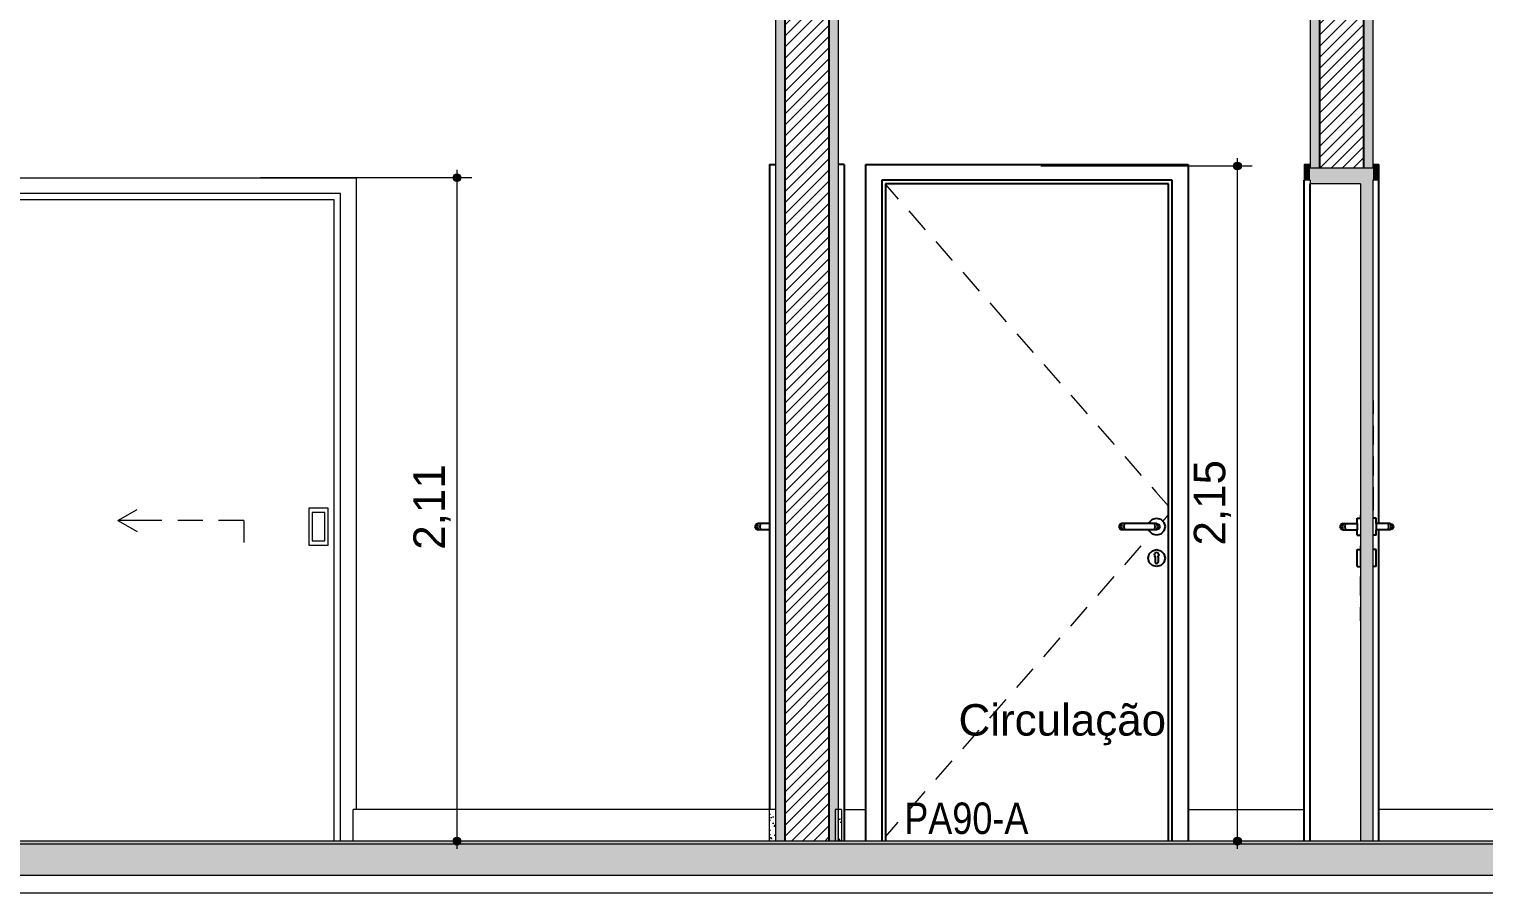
# Model space of a CAD drawing. Header units: metres. Extents: x -77 to 97, y 0 to 6.
# Drawn here: x 20.92 to 25.545, y -0.373 to 2.375 of the extents above; entities that cross this region are included whole.
import ezdxf

# ---------------------------------------------------------------- set-up
doc = ezdxf.new("R2010")
doc.units = ezdxf.units.M
doc.header["$MEASUREMENT"] = 0
for name, color, linetype, lineweight in [('0_Caneta_No__1', 7, 'Continuous', 35), ('COBERTURA-LINHAS.EXEC_Caneta_No__241', 7, 'Continuous', 13), ('LAJES.EST_Caneta_No__4', 7, 'Continuous', 20), ('LAJES.EST_Caneta_No__7', 7, 'Continuous', 13), ('PAREDE CONSTRUIR_Caneta_No__241', 7, 'Continuous', 13), ('PAREDE CONSTRUIR_Caneta_No__3', 7, 'Continuous', 25), ('PISO - Rodapé_Caneta_No__11', 7, 'Continuous', 5), ('Portas Archicad_Caneta_No__241', 7, 'Continuous', 13), ('Portas Archicad_Caneta_No__3', 7, 'Continuous', 25)]:
    doc.layers.add(name, color=color, linetype=linetype, lineweight=lineweight)
for name, color, linetype in [('COBERTURA-LINHAS.EXEC', 7, 'Continuous'), ('COTAS CORTE', 7, 'Continuous'), ('PAREDE CONSTRUIR', 7, 'Continuous'), ('Portas Archicad', 7, 'Continuous')]:
    doc.layers.add(name, color=color, linetype=linetype)
for name, color, linetype, lineweight, true_color in [('COTAS CORTE_Caneta_No__25', 7, 'Continuous', 13, 0x982312), ('LAJES.EST_Caneta_No__16', 7, 'Continuous', 0, 0xc9c9c9), ('LAJES.EST_Caneta_No__254', 7, 'Continuous', 0, 0xd1c9ad), ('LAJES.EST_Caneta_No__97', 7, 'Continuous', 5, 0x6b6b6b), ('PISO - Rodapé_Caneta_No__97', 7, 'Continuous', 5, 0x6b6b6b), ('Portas Archicad_Caneta_No__9', 7, 'Continuous', 5, 0x020202)]:
    doc.layers.add(name, color=color, linetype=linetype, lineweight=lineweight, true_color=true_color)
doc.styles.add('ESTILO_GERADO_1', font='arial.ttf')
doc.styles.add('ESTILO_GERADO_2', font='ARIALN.TTF')
doc.dimstyles.new('ESTILO_GERADO__10', dxfattribs={"dimtxt": 0.1, "dimasz": 0.0475, "dimexe": 0.18, "dimexo": 0.624631, "dimgap": 0, "dimtad": 1, "dimzin": 0, "dimdsep": 46, "dimtxsty": 'ESTILO_GERADO_1', "dimblk": 'ARROWHEAD_11', "dimblk1": 'ARROWHEAD_11', "dimblk2": 'ARROWHEAD_11', "dimcen": 0.09, "dimclrd": 256, "dimclre": 256, "dimclrt": 256, "dimadec": 0, "dimazin": 0, "dimtfac": 1, "dimtdec": 4, "dimtmove": 0, "dimatfit": 3, "dimfxl": 0, "dimtolj": 1, "dimtzin": 0, "dimarcsym": 0})
pattern_1 = [(45, (77.543113, -0.207991), (-0.01767767, 0.01767767), [])]
pattern_2 = [(45, (77.543113, -0.157991), (-0.015909903, 0.015909903), [0, -0.015, 0, -0.0225]), (110, (77.593113, -0.157991), (0.021143084, 0.007695453), [0, -0.011, 0, -0.019])]

# ---------------------------------------------------------------- blocks, each defined once
blk = doc.blocks.new('*D98', base_point=(77.5431, -0.208))
at = {"layer": 'COTAS CORTE_Caneta_No__25', "linetype": 'Continuous', "lineweight": 13, "true_color": 0x982312}
blk.add_hatch(color=24, dxfattribs=at).paths.add_polyline_path([(28.7207, -0.208), (28.7217, -0.2128), (28.7244, -0.2168), (28.7284, -0.2195), (28.7332, -0.2205), (28.738, -0.2195), (28.742, -0.2168), (28.7448, -0.2128), (28.7457, -0.208), (28.7448, -0.2032), (28.742, -0.1992), (28.738, -0.1964), (28.7332, -0.1955), (28.7284, -0.1964), (28.7244, -0.1992), (28.7217, -0.2032)])
at = {"layer": 'COTAS CORTE_Caneta_No__25', "color": 24, "linetype": 'Continuous', "lineweight": 13, "true_color": 0x982312}
for p, q in [((28.7207, -0.208), (28.1086, -0.208)), ((28.7332, -0.233), (28.7332, -0.2205)), ((28.7801, -0.208), (28.7457, -0.208))]:
    blk.add_line(p, q, dxfattribs=at)
blk.add_circle((28.7332, -0.208), 0.0125, dxfattribs=at)
blk = doc.blocks.new('ARROWHEAD_11')
at = {"color": 0, "linetype": 'Continuous', "lineweight": 0}
blk.add_line((0, 0), (-1, 0), dxfattribs=at)
at = {"color": 0, "linetype": 'Continuous', "lineweight": 0, "const_width": 0.25, "flags": 128}
blk.add_lwpolyline([(-0.125, 0, 1), (0.125, 0, 1)], format="xyb", close=True, dxfattribs=at)
blk = doc.blocks.new('*D110', base_point=(77.5431, -0.208))
at = {"layer": 'COTAS CORTE_Caneta_No__25', "linetype": 'Continuous', "lineweight": 13, "true_color": 0x982312}
for points in [[(22.2678, 1.902), (22.2687, 1.8972), (22.2714, 1.8932), (22.2755, 1.8905), (22.2803, 1.8895), (22.2851, 1.8905), (22.2891, 1.8932), (22.2918, 1.8972), (22.2928, 1.902), (22.2918, 1.9068), (22.2891, 1.9108), (22.2851, 1.9136), (22.2803, 1.9145), (22.2755, 1.9136), (22.2714, 1.9108), (22.2687, 1.9068)], [(22.2678, -0.208), (22.2687, -0.2128), (22.2714, -0.2168), (22.2755, -0.2195), (22.2803, -0.2205), (22.2851, -0.2195), (22.2891, -0.2168), (22.2918, -0.2128), (22.2928, -0.208), (22.2918, -0.2032), (22.2891, -0.1992), (22.2851, -0.1964), (22.2803, -0.1955), (22.2755, -0.1964), (22.2714, -0.1992), (22.2687, -0.2032)]]:
    blk.add_hatch(color=24, dxfattribs=at).paths.add_polyline_path(points)
at = {"layer": 'COTAS CORTE_Caneta_No__25', "color": 24, "linetype": 'Continuous', "lineweight": 13, "true_color": 0x982312}
for p, q in [((22.2678, 1.902), (21.6557, 1.902)), ((22.2803, 1.9145), (22.2803, 1.927)), ((22.3272, 1.902), (22.2928, 1.902)), ((22.2803, -0.1955), (22.2803, 1.8895)), ((22.2678, -0.208), (21.6557, -0.208)), ((22.2803, -0.233), (22.2803, -0.2205)), ((22.3272, -0.208), (22.2928, -0.208))]:
    blk.add_line(p, q, dxfattribs=at)
for centre in [(22.2803, 1.902), (22.2803, -0.208)]:
    blk.add_circle(centre, 0.0125, dxfattribs=at)
at = {"layer": 'COTAS CORTE_Caneta_No__25', "color": 24, "lineweight": 13, "true_color": 0x982312, "insert": (22.2603, 0.7186), "char_height": 0.1, "attachment_point": 7, "rotation": 90, "style": 'ESTILO_GERADO_1'}
blk.add_mtext('\\A1;{\\pql;\\fArial|b0|i0|c0|p0;\\W1.000000;2,11}', dxfattribs=at)
blk = doc.blocks.new('*D112', base_point=(77.5431, -0.208))
at = {"layer": 'COTAS CORTE_Caneta_No__25', "linetype": 'Continuous', "lineweight": 13, "true_color": 0x982312}
for points in [[(24.7489, 1.9391), (24.7499, 1.9344), (24.7526, 1.9303), (24.7566, 1.9276), (24.7614, 1.9266), (24.7662, 1.9276), (24.7703, 1.9303), (24.773, 1.9344), (24.7739, 1.9391), (24.773, 1.9439), (24.7703, 1.948), (24.7662, 1.9507), (24.7614, 1.9516), (24.7566, 1.9507), (24.7526, 1.948), (24.7499, 1.9439)], [(24.7489, -0.208), (24.7499, -0.2128), (24.7526, -0.2168), (24.7566, -0.2195), (24.7614, -0.2205), (24.7662, -0.2195), (24.7703, -0.2168), (24.773, -0.2128), (24.7739, -0.208), (24.773, -0.2032), (24.7703, -0.1992), (24.7662, -0.1964), (24.7614, -0.1955), (24.7566, -0.1964), (24.7526, -0.1992), (24.7499, -0.2032)]]:
    blk.add_hatch(color=24, dxfattribs=at).paths.add_polyline_path(points)
at = {"layer": 'COTAS CORTE_Caneta_No__25', "color": 24, "linetype": 'Continuous', "lineweight": 13, "true_color": 0x982312}
for p, q in [((24.7614, 1.9516), (24.7614, 1.9641)), ((24.7489, 1.9391), (24.1368, 1.9391)), ((24.7614, -0.1955), (24.7614, 1.9266)), ((24.8083, 1.9391), (24.7739, 1.9391)), ((24.7489, -0.208), (24.1368, -0.208)), ((24.7614, -0.233), (24.7614, -0.2205)), ((24.8083, -0.208), (24.7739, -0.208))]:
    blk.add_line(p, q, dxfattribs=at)
for centre in [(24.7614, 1.9391), (24.7614, -0.208)]:
    blk.add_circle(centre, 0.0125, dxfattribs=at)
at = {"layer": 'COTAS CORTE_Caneta_No__25', "color": 24, "lineweight": 13, "true_color": 0x982312, "insert": (24.7414, 0.7321), "char_height": 0.1, "attachment_point": 7, "rotation": 90, "style": 'ESTILO_GERADO_1'}
blk.add_mtext('\\A1;{\\pql;\\fArial|b0|i0|c0|p0;\\W1.000000;2,15}', dxfattribs=at)
blk = doc.blocks.new('Rótulo_18_3', base_point=(23.6973, -0.0658))
at = {"layer": 'COBERTURA-LINHAS.EXEC_Caneta_No__241', "color": 7, "lineweight": 13, "insert": (23.7023, -0.0855), "char_height": 0.1, "attachment_point": 1, "style": 'ESTILO_GERADO_2'}
blk.add_mtext('\\A1;{\\pql;\\pt0,241;\\fArial Narrow|b0|i0|c0|p0;\\W1.000000;PA90-A\\fArial Narrow|b0|i0|c0|p0;\\W1.000000;\\A1{\\H.66x;\\S^  ;}\\fArial Narrow|b0|i0|c0|p0;\\W1.000000;\\fArial Narrow|b0|i0|c0|p0;\\W1.000000;\\A1{\\H.66x;\\S^  ;}\\fArial Narrow|b0|i0|c0|p0;\\W1.000000;\\fArial Narrow|b0|i0|c0|p0;\\W1.000000;\\fArial Narrow|b0|i0|c0|p0;\\W1.000000;\\fArial Narrow|b0|i0|c0|p0;\\W1.000000;\\fArial Narrow|b0|i0|c0|p0;\\W1.000000;\\fArial Narrow|b0|i0|c0|p0;\\W1.000000;\\fArial Narrow|b0|i0|c0|p0;\\W1.000000;\\A1{\\H.66x;\\S^  ;}\\fArial Narrow|b0|i0|c0|p0;\\W1.000000;\\fArial Narrow|b0|i0|c0|p0;\\W1.000000;\\A1{\\H.66x;\\S^  ;}\\fArial Narrow|b0|i0|c0|p0;\\W1.000000;\\fArial Narrow|b0|i0|c0|p0;\\W1.000000;\\fArial Narrow|b0|i0|c0|p0;\\W1.000000;\\fArial Narrow|b0|i0|c0|p0;\\W1.000000;\\fArial Narrow|b0|i0|c0|p0;\\W1.000000;\\fArial Narrow|b0|i0|c0|p0;\\W1.000000;\\fArial Narrow|b0|i0|c0|p0;\\W1.000000;\\A1{\\H.66x;\\S^  ;}\\fArial Narrow|b0|i0|c0|p0;\\W1.000000;\\fArial Narrow|b0|i0|c0|p0;\\W1.000000;\\A1{\\H.66x;\\S^  ;}\\fArial Narrow|b0|i0|c0|p0;\\W1.000000;\\fArial Narrow|b0|i0|c0|p0;\\W1.000000;\\fArial Narrow|b0|i0|c0|p0;\\W1.000000;\\fArial Narrow|b0|i0|c0|p0;\\W1.000000;\\fArial Narrow|b0|i0|c0|p0;\\W1.000000;\\fArial Narrow|b0|i0|c0|p0;\\W1.000000;\\fArial Narrow|b0|i0|c0|p0;\\W1.000000;\\A1{\\H.66x;\\S^  ;}\\fArial Narrow|b0|i0|c0|p0;\\W1.000000;\\fArial Narrow|b0|i0|c0|p0;\\W1.000000;\\A1{\\H.66x;\\S^  ;}\\fArial Narrow|b0|i0|c0|p0;\\W1.000000;\\fArial Narrow|b0|i0|c0|p0;\\W1.000000;\\fArial Narrow|b0|i0|c0|p0;\\W1.000000;\\fArial Narrow|b0|i0|c0|p0;\\W1.000000;\\fArial Narrow|b0|i0|c0|p0;\\W1.000000;\\fArial Narrow|b0|i0|c0|p0;\\W1.000000;\\fArial Narrow|b0|i0|c0|p0;\\W1.000000;\\A1{\\H.66x;\\S^  ;}\\fArial Narrow|b0|i0|c0|p0;\\W1.000000;\\fArial Narrow|b0|i0|c0|p0;\\W1.000000;\\A1{\\H.66x;\\S^  ;}\\fArial Narrow|b0|i0|c0|p0;\\W1.000000;\\fArial Narrow|b0|i0|c0|p0;\\W1.000000;\\fArial Narrow|b0|i0|c0|p0;\\W1.000000;\\fArial Narrow|b0|i0|c0|p0;\\W1.000000;\\fArial Narrow|b0|i0|c0|p0;\\W1.000000;\\fArial Narrow|b0|i0|c0|p0;\\W1.000000;\\fArial Narrow|b0|i0|c0|p0;\\W1.000000;\\A1{\\H.66x;\\S^  ;}\\fArial Narrow|b0|i0|c0|p0;\\W1.000000;}', dxfattribs=at)

msp = doc.modelspace()

# ---------------------------------------------------------------- hatches: boundary and pattern name
at = {"layer": 'LAJES.EST_Caneta_No__254', "linetype": 'Continuous', "lineweight": 0, "true_color": 0xd1c9ad}
h = msp.add_hatch(dxfattribs=at)
h.set_pattern_fill('Haie_OD_0003', color=9, style=0, pattern_type=2)
h.set_pattern_definition([(45, (77.54311, 0.292), (-0.159099, 0.159099), [0, -0.15, 0, -0.225]), (110, (78.04311, 0.292), (0.2114308, 0.0769545), [0, -0.11, 0, -0.19])])
h.paths.add_polyline_path([(35.4429, -0.208), (17.2425, -0.208), (17.2425, -0.218), (35.4429, -0.218)])
at = {"layer": 'LAJES.EST_Caneta_No__97', "linetype": 'Continuous', "lineweight": 5, "true_color": 0x6b6b6b}
h = msp.add_hatch(dxfattribs=at)
h.set_pattern_fill('AR_CONC_0003', color=251, style=0, pattern_type=2)
h.set_pattern_definition([(50, (77.5431, -0.208), (-0.546554, 0.0478173), [0.05715, -0.62865]), (355, (77.5431, -0.208), (-0.1057303, 0.5731705), [0.04572, -0.502922]), (100.4514, (77.58866, -0.212), (0.4408237, 0.5253533), [0.04857, -0.5342707]), (46.1842, (77.5431, -0.0556), (-0.813237, 0.126127), [0.085725, -0.942975]), (96.6356, (77.6109, -0.0661), (0.712212, 0.742278), [0.072855, -0.801407]), (351.1842, (77.5431, -0.0556), (0.712212, 0.742278), [0.06858, -0.754379]), (21, (77.6193, -0.0937), (-0.4548432, 0.3067956), [0.05715, -0.62865]), (326, (77.6193, -0.0937), (0.185406, 0.552564), [0.04572, -0.50292]), (71.4514, (77.6572, -0.11926), (0.6402493, 0.2457683), [0.04857, -0.53427]), (37.5, (77.54311, -0.208), (0.0092658, 0.2536651), [0, -0.496824, 0, -0.51054, 0, -0.504825]), (7.5, (77.5431, -0.208), (0.200459, 0.3005417), [0, -0.291084, 0, -0.485394, 0, -0.192405]), (327.5, (77.37319, -0.208), (-0.4067718, 0.0171862), [0, -0.1905, 0, -0.59436, 0, -0.78867]), (317.5, (77.297, -0.208), (0.4443875, 0.0762795), [0, -0.24765, 0, -0.394716, 0, -0.56007])])
h.paths.add_polyline_path([(17.2425, -0.318), (35.4429, -0.318), (35.4429, -0.218), (17.2425, -0.218)])
at = {"layer": 'PAREDE CONSTRUIR', "linetype": 'Continuous', "lineweight": 0, "true_color": 0xffffff}
for points in [[(23.2925, 3.342), (23.2925, -0.208), (23.3225, -0.208), (23.3225, 3.342)], [(23.4925, 3.342), (23.4625, 3.342), (23.4625, -0.208), (23.4925, -0.208)], [(24.9925, 3.342), (24.9925, 1.932), (25.0225, 1.932), (25.0225, 3.342)], [(25.1925, 3.342), (25.1625, 3.342), (25.1625, 1.932), (25.1925, 1.932)]]:
    msp.add_hatch(color=7, dxfattribs=at).paths.add_polyline_path(points)
at = {"layer": 'PAREDE CONSTRUIR', "linetype": 'Continuous', "lineweight": 0, "true_color": 0x000000}
h = msp.add_hatch(dxfattribs=at)
h.set_pattern_fill('common_brick_0003', color=18, style=0, pattern_type=2)
h.set_pattern_definition(pattern_1)
h.paths.add_polyline_path([(23.3225, -0.208), (23.4625, -0.208), (23.4625, 3.342), (23.3225, 3.342)])
h = msp.add_hatch(dxfattribs=at)
h.set_pattern_fill('common_brick_0003', color=18, style=0, pattern_type=2)
h.set_pattern_definition(pattern_1)
h.paths.add_polyline_path([(25.0225, 3.342), (25.0225, 1.932), (25.1625, 1.932), (25.1625, 3.342)])
at = {"layer": 'PISO - Rodapé_Caneta_No__97', "linetype": 'Continuous', "lineweight": 5, "true_color": 0x6b6b6b}
h = msp.add_hatch(dxfattribs=at)
h.set_pattern_fill('cut_stone_0003', color=251, style=0, pattern_type=2)
h.set_pattern_definition(pattern_2)
h.paths.add_polyline_path([(23.2925, -0.108), (23.2725, -0.108), (23.2725, -0.208), (23.2925, -0.208)])
h = msp.add_hatch(dxfattribs=at)
h.set_pattern_fill('cut_stone_0003', color=251, style=0, pattern_type=2)
h.set_pattern_definition(pattern_2)
h.paths.add_polyline_path([(23.5025, -0.108), (23.4925, -0.108), (23.4925, -0.208), (23.5025, -0.208)])
at = {"layer": 'Portas Archicad', "linetype": 'Continuous', "lineweight": 0, "true_color": 0xffffff}
for points in [[(24.9735, 1.894), (24.9925, 1.894), (24.9925, 1.944), (24.9735, 1.944)], [(25.2115, 1.894), (25.2115, 1.944), (25.1925, 1.944), (25.1925, 1.894)], [(25.1525, 1.894), (25.1925, 1.894), (25.1925, 1.932), (24.9925, 1.932), (24.9925, 1.882), (25.1525, 1.882)], [(25.1925, -0.208), (25.1925, 1.894), (25.1525, 1.894), (25.1525, -0.208)]]:
    msp.add_hatch(color=7, dxfattribs=at).paths.add_polyline_path(points)

# ---------------------------------------------------------------- linework, layer by layer
at = {"layer": 'COTAS CORTE_Caneta_No__25', "color": 24, "linetype": 'Continuous', "lineweight": 13, "true_color": 0x982312}
msp.add_line((26.3072, -0.208), (24.458, -0.208), dxfattribs=at)
at = {"layer": 'LAJES.EST_Caneta_No__16', "color": 9, "linetype": 'Continuous', "lineweight": 0, "true_color": 0xc9c9c9}
msp.add_line((17.2425, -0.373), (30.4429, -0.373), dxfattribs=at)
at = {"layer": 'LAJES.EST_Caneta_No__4', "color": 7, "linetype": 'Continuous', "lineweight": 20}
msp.add_line((35.4429, -0.318), (17.2425, -0.318), dxfattribs=at)
at = {"layer": 'LAJES.EST_Caneta_No__7', "color": 7, "linetype": 'Continuous', "lineweight": 13}
for p, q in [((35.4429, -0.218), (17.2425, -0.218)), ((23.2725, -0.208), (17.5925, -0.208))]:
    msp.add_line(p, q, dxfattribs=at)
at = {"layer": 'LAJES.EST_Caneta_No__7', "color": 7, "linetype": 'Continuous', "lineweight": 13, "flags": 128}
for points in [[(23.5025, -0.208), (23.4925, -0.208), (23.4825, -0.208), (23.4625, -0.208), (23.3225, -0.208), (23.2925, -0.208), (23.2725, -0.208)], [(30.2229, -0.208), (25.1925, -0.208), (25.1525, -0.208), (23.5025, -0.208)]]:
    msp.add_lwpolyline(points, dxfattribs=at)
at = {"layer": 'PAREDE CONSTRUIR_Caneta_No__241', "color": 7, "linetype": 'Continuous', "lineweight": 13}
for p, q in [((23.2925, 2.942), (23.2925, -0.108)), ((23.4925, 2.942), (23.4925, -0.208)), ((23.2925, -0.108), (23.2925, -0.208))]:
    msp.add_line(p, q, dxfattribs=at)
at = {"layer": 'PAREDE CONSTRUIR_Caneta_No__241', "color": 7, "linetype": 'Continuous', "lineweight": 13, "flags": 128}
for points in [[(24.9925, 2.942), (24.9925, 1.944), (24.9925, 1.932)], [(25.1925, 2.942), (25.1925, 1.944), (25.1925, 1.932)], [(25.1925, 1.932), (25.1625, 1.932), (25.0225, 1.932), (24.9925, 1.932)]]:
    msp.add_lwpolyline(points, dxfattribs=at)
at = {"layer": 'PAREDE CONSTRUIR_Caneta_No__3', "color": 7, "linetype": 'Continuous', "lineweight": 25}
for p, q in [((23.3225, 3.342), (23.3225, -0.208)), ((23.4625, 3.342), (23.4625, -0.208)), ((25.0225, 3.342), (25.0225, 1.932)), ((25.1625, 3.342), (25.1625, 1.932))]:
    msp.add_line(p, q, dxfattribs=at)
at = {"layer": 'PISO - Rodapé_Caneta_No__11', "color": 7, "linetype": 'Continuous', "lineweight": 5}
for p, q in [((21.9499, -0.208), (21.9499, -0.108)), ((23.2725, -0.108), (21.9499, -0.108)), ((23.2725, -0.108), (23.2725, -0.208)), ((23.2925, -0.108), (23.2725, -0.108)), ((23.4825, -0.108), (23.4825, -0.208)), ((23.5025, -0.108), (23.4825, -0.108)), ((23.5025, -0.108), (23.5025, -0.208)), ((23.5125, -0.108), (23.5115, -0.108)), ((23.5125, -0.108), (23.58, -0.108)), ((23.5125, -0.208), (23.5125, -0.108)), ((23.58, -0.108), (23.58, -0.208)), ((24.6055, -0.108), (24.6055, -0.208)), ((24.6055, -0.108), (24.9725, -0.108)), ((24.9725, -0.108), (24.9725, -0.208)), ((24.9735, -0.108), (24.9725, -0.108)), ((25.2125, -0.108), (25.2115, -0.108)), ((30.2229, -0.108), (25.2125, -0.108)), ((25.2125, -0.208), (25.2125, -0.108))]:
    msp.add_line(p, q, dxfattribs=at)
at = {"layer": 'Portas Archicad_Caneta_No__241', "color": 7, "linetype": 'Continuous', "lineweight": 13}
for p, q in [((23.6425, 1.8804), (23.6834, 1.8339)), ((23.7164, 1.7964), (23.7692, 1.7363)), ((23.8022, 1.6987), (23.855, 1.6387)), ((23.8881, 1.6011), (23.9409, 1.541)), ((23.9739, 1.5035), (24.0267, 1.4434)), ((24.0597, 1.4058), (24.1125, 1.3458)), ((24.1456, 1.3082), (24.1984, 1.2481)), ((24.2314, 1.2106), (24.2842, 1.1505)), ((25.1524, 1.1936), (25.1524, 1.1505)), ((25.1926, 1.1936), (25.1926, 1.1505)), ((24.3172, 1.1129), (24.3701, 1.0529)), ((25.1524, 1.1129), (25.1524, 1.0529)), ((25.1926, 1.1129), (25.1926, 1.0529)), ((24.4031, 1.0153), (24.4559, 0.9552)), ((25.1524, 1.0153), (25.1524, 0.9552)), ((25.1926, 1.0153), (25.1926, 0.9552)), ((24.4889, 0.9177), (24.5017, 0.9031)), ((24.5017, 0.9031), (24.5425, 0.8567)), ((25.1524, 0.9177), (25.1524, 0.9031)), ((25.1524, 0.9031), (25.1524, 0.8567)), ((25.1926, 0.9177), (25.1926, 0.9031)), ((25.1926, 0.9031), (25.1926, 0.843)), ((21.2024, 0.812), (21.2631, 0.847)), ((25.1926, 0.819), (25.1926, 0.843)), ((21.2824, 0.812), (21.2024, 0.812)), ((21.2024, 0.812), (21.2631, 0.777)), ((21.3424, 0.812), (21.2824, 0.812)), ((21.4724, 0.812), (21.3924, 0.812)), ((21.6024, 0.812), (21.5224, 0.812)), ((21.6024, 0.812), (21.6024, 0.742)), ((24.5245, 0.8089), (24.5425, 0.8294)), ((25.1524, 0.819), (25.1524, 0.8294)), ((24.4889, 0.7683), (24.49, 0.7696)), ((25.1524, 0.7683), (25.1524, 0.7696)), ((25.1926, 0.7683), (25.1926, 0.7696)), ((24.4031, 0.6707), (24.4559, 0.7308)), ((25.1524, 0.6707), (25.1524, 0.7308)), ((25.1926, 0.6707), (25.1926, 0.7308)), ((24.3172, 0.5731), (24.3701, 0.6332)), ((25.1524, 0.5731), (25.1524, 0.6332)), ((25.1926, 0.5731), (25.1926, 0.6332)), ((24.2314, 0.4754), (24.2842, 0.5355)), ((25.1524, 0.4924), (25.1524, 0.5355)), ((25.1926, 0.4924), (25.1926, 0.5355)), ((24.1456, 0.3778), (24.1984, 0.4379)), ((24.0597, 0.2802), (24.1125, 0.3403)), ((23.9739, 0.1825), (24.0267, 0.2426)), ((23.8881, 0.0849), (23.9409, 0.145)), ((23.8022, -0.0127), (23.855, 0.0474)), ((23.7164, -0.1104), (23.7692, -0.0503)), ((23.6425, -0.1943), (23.6834, -0.1479))]:
    msp.add_line(p, q, dxfattribs=at)
at = {"layer": 'Portas Archicad_Caneta_No__3', "color": 7, "linetype": 'Continuous', "lineweight": 25}
for p, q in [((23.2735, 1.944), (23.2735, -0.108)), ((23.2735, 1.944), (23.2925, 1.944)), ((23.5115, 1.944), (23.4925, 1.944)), ((23.5115, 1.944), (23.5115, -0.208)), ((23.5805, -0.208), (23.5805, 1.944)), ((23.5805, 1.944), (24.6045, 1.944)), ((24.6045, 1.944), (24.6045, -0.208)), ((23.6305, 1.894), (23.6305, -0.208)), ((24.5545, 1.894), (23.6305, 1.894)), ((23.6425, 1.882), (23.6425, -0.208)), ((24.5425, 1.882), (23.6425, 1.882)), ((24.5425, -0.208), (24.5425, 1.882)), ((24.5545, -0.208), (24.5545, 1.894)), ((24.9735, -0.208), (24.9735, 1.894)), ((24.9925, -0.208), (24.9925, 1.882)), ((25.2115, 0.802), (25.2115, 1.894)), ((23.2305, 0.7991), (23.2275, 0.792)), ((23.2275, 0.792), (23.2305, 0.7849)), ((23.232, 0.7991), (23.2293, 0.792)), ((23.2293, 0.792), (23.232, 0.7849)), ((23.2375, 0.802), (23.2305, 0.7991)), ((23.2368, 0.7991), (23.2347, 0.792)), ((23.2347, 0.792), (23.2368, 0.7849)), ((23.2387, 0.802), (23.2375, 0.802)), ((23.2419, 0.802), (23.2387, 0.802)), ((23.2468, 0.802), (23.2419, 0.802)), ((23.244, 0.7991), (23.2429, 0.792)), ((23.2429, 0.792), (23.244, 0.7849)), ((23.2525, 0.802), (23.2468, 0.802)), ((23.2735, 0.802), (23.2525, 0.802)), ((24.3875, 0.7991), (24.3845, 0.792)), ((24.3845, 0.792), (24.3875, 0.7849)), ((24.389, 0.7991), (24.3863, 0.792)), ((24.3863, 0.792), (24.389, 0.7849)), ((24.3945, 0.802), (24.3875, 0.7991)), ((24.3938, 0.7991), (24.3917, 0.792)), ((24.3917, 0.792), (24.3938, 0.7849)), ((24.3957, 0.802), (24.3945, 0.802)), ((24.3989, 0.802), (24.3957, 0.802)), ((24.4038, 0.802), (24.3989, 0.802)), ((24.401, 0.7991), (24.3999, 0.792)), ((24.3999, 0.792), (24.401, 0.7849)), ((24.4095, 0.802), (24.4038, 0.802)), ((24.4895, 0.802), (24.4095, 0.802)), ((24.4802, 0.802), (24.4812, 0.8055)), ((24.4812, 0.8055), (24.491, 0.8154)), ((24.4953, 0.802), (24.4895, 0.802)), ((24.491, 0.8154), (24.5045, 0.819)), ((24.5002, 0.802), (24.4953, 0.802)), ((24.498, 0.7991), (24.4992, 0.792)), ((24.4992, 0.792), (24.498, 0.7849)), ((24.5034, 0.802), (24.5002, 0.802)), ((24.5045, 0.802), (24.5034, 0.802)), ((24.5045, 0.819), (24.518, 0.8154)), ((24.5045, 0.802), (24.5116, 0.7991)), ((24.5052, 0.7991), (24.5074, 0.792)), ((24.5074, 0.792), (24.5052, 0.7849)), ((24.5101, 0.7991), (24.5128, 0.792)), ((24.5128, 0.792), (24.5101, 0.7849)), ((24.5116, 0.7991), (24.5145, 0.792)), ((24.5145, 0.792), (24.5116, 0.7849)), ((24.518, 0.8154), (24.5279, 0.8055)), ((24.5279, 0.8055), (24.5315, 0.792)), ((24.5315, 0.792), (24.5279, 0.7785)), ((25.0905, 0.7991), (25.0875, 0.792)), ((25.0875, 0.792), (25.0905, 0.7849)), ((25.092, 0.7991), (25.0893, 0.792)), ((25.0893, 0.792), (25.092, 0.7849)), ((25.0975, 0.802), (25.0905, 0.7991)), ((25.0968, 0.7991), (25.0947, 0.792)), ((25.0947, 0.792), (25.0968, 0.7849)), ((25.0975, 0.802), (25.0987, 0.802)), ((25.0987, 0.802), (25.1019, 0.802)), ((25.1019, 0.802), (25.1068, 0.802)), ((25.104, 0.7991), (25.1029, 0.792)), ((25.1029, 0.792), (25.104, 0.7849)), ((25.1068, 0.802), (25.1125, 0.802)), ((25.1125, 0.802), (25.1425, 0.802)), ((25.1425, 0.8154), (25.1425, 0.819)), ((25.1425, 0.819), (25.1426, 0.819)), ((25.1425, 0.8055), (25.1425, 0.8154)), ((25.1425, 0.802), (25.1425, 0.8055)), ((25.1425, 0.802), (25.1425, 0.7991)), ((25.1425, 0.7991), (25.1425, 0.792)), ((25.1425, 0.792), (25.1425, 0.7849)), ((25.1426, 0.819), (25.1524, 0.819)), ((25.1524, 0.819), (25.1525, 0.819)), ((25.1926, 0.819), (25.1925, 0.819)), ((25.2024, 0.819), (25.1926, 0.819)), ((25.2025, 0.819), (25.2024, 0.819)), ((25.2025, 0.8154), (25.2025, 0.819)), ((25.2025, 0.8055), (25.2025, 0.8154)), ((25.2025, 0.802), (25.2025, 0.8055)), ((25.2025, 0.802), (25.2025, 0.7991)), ((25.2325, 0.802), (25.2025, 0.802)), ((25.2025, 0.7991), (25.2025, 0.792)), ((25.2025, 0.792), (25.2025, 0.7849)), ((25.2383, 0.802), (25.2325, 0.802)), ((25.2432, 0.802), (25.2383, 0.802)), ((25.241, 0.7991), (25.2422, 0.792)), ((25.2422, 0.792), (25.241, 0.7849)), ((25.2464, 0.802), (25.2432, 0.802)), ((25.2475, 0.802), (25.2464, 0.802)), ((25.2475, 0.802), (25.2546, 0.7991)), ((25.2482, 0.7991), (25.2504, 0.792)), ((25.2504, 0.792), (25.2482, 0.7849)), ((25.2531, 0.7991), (25.2558, 0.792)), ((25.2558, 0.792), (25.2531, 0.7849)), ((25.2546, 0.7991), (25.2575, 0.792)), ((25.2575, 0.792), (25.2546, 0.7849)), ((23.2305, 0.7849), (23.2375, 0.782)), ((23.2387, 0.782), (23.2375, 0.782)), ((23.2419, 0.782), (23.2387, 0.782)), ((23.2468, 0.782), (23.2419, 0.782)), ((23.2525, 0.782), (23.2468, 0.782)), ((23.2735, 0.782), (23.2525, 0.782)), ((24.3875, 0.7849), (24.3945, 0.782)), ((24.3957, 0.782), (24.3945, 0.782)), ((24.3989, 0.782), (24.3957, 0.782)), ((24.4038, 0.782), (24.3989, 0.782)), ((24.4095, 0.782), (24.4038, 0.782)), ((24.4895, 0.782), (24.4095, 0.782)), ((24.4812, 0.7785), (24.4802, 0.782)), ((24.491, 0.7686), (24.4812, 0.7785)), ((24.4953, 0.782), (24.4895, 0.782)), ((24.5045, 0.765), (24.491, 0.7686)), ((24.5002, 0.782), (24.4953, 0.782)), ((24.5034, 0.782), (24.5002, 0.782)), ((24.5045, 0.782), (24.5034, 0.782)), ((24.5116, 0.7849), (24.5045, 0.782)), ((24.518, 0.7686), (24.5045, 0.765)), ((24.5279, 0.7785), (24.518, 0.7686)), ((25.0905, 0.7849), (25.0975, 0.782)), ((25.0975, 0.782), (25.0987, 0.782)), ((25.0987, 0.782), (25.1019, 0.782)), ((25.1019, 0.782), (25.1068, 0.782)), ((25.1068, 0.782), (25.1125, 0.782)), ((25.1125, 0.782), (25.1425, 0.782)), ((25.1425, 0.7849), (25.1425, 0.782)), ((25.1425, 0.7785), (25.1425, 0.782)), ((25.1425, 0.7686), (25.1425, 0.7785)), ((25.1425, 0.765), (25.1425, 0.7686)), ((25.1425, 0.765), (25.1426, 0.765)), ((25.1426, 0.765), (25.1524, 0.765)), ((25.1524, 0.765), (25.1525, 0.765)), ((25.1926, 0.765), (25.1925, 0.765)), ((25.2024, 0.765), (25.1926, 0.765)), ((25.2025, 0.765), (25.2024, 0.765)), ((25.2025, 0.7849), (25.2025, 0.782)), ((25.2025, 0.7785), (25.2025, 0.782)), ((25.2325, 0.782), (25.2025, 0.782)), ((25.2025, 0.7686), (25.2025, 0.7785)), ((25.2025, 0.765), (25.2025, 0.7686)), ((25.2115, -0.208), (25.2115, 0.782)), ((25.2383, 0.782), (25.2325, 0.782)), ((25.2432, 0.782), (25.2383, 0.782)), ((25.2464, 0.782), (25.2432, 0.782)), ((25.2475, 0.782), (25.2464, 0.782)), ((25.2546, 0.7849), (25.2475, 0.782)), ((24.4775, 0.692), (24.4812, 0.7055)), ((24.4812, 0.7055), (24.491, 0.7154)), ((24.491, 0.7154), (24.5045, 0.719)), ((24.4978, 0.7036), (24.4971, 0.7017)), ((24.4971, 0.7017), (24.4995, 0.6964)), ((24.4978, 0.7036), (24.4992, 0.7072)), ((24.5045, 0.7094), (24.4992, 0.7072)), ((24.4995, 0.6964), (24.4995, 0.6949)), ((24.4995, 0.6949), (24.4995, 0.692)), ((24.5045, 0.719), (24.518, 0.7154)), ((24.5099, 0.7072), (24.5045, 0.7094)), ((24.5095, 0.6964), (24.512, 0.7017)), ((24.5095, 0.6949), (24.5095, 0.6964)), ((24.5095, 0.6949), (24.5095, 0.692)), ((24.5113, 0.7036), (24.5099, 0.7072)), ((24.5113, 0.7036), (24.512, 0.7017)), ((24.518, 0.7154), (24.5279, 0.7055)), ((24.5279, 0.7055), (24.5315, 0.692)), ((25.1425, 0.7154), (25.1425, 0.719)), ((25.1425, 0.719), (25.1426, 0.719)), ((25.1425, 0.7055), (25.1425, 0.7154)), ((25.1425, 0.692), (25.1425, 0.7055)), ((25.1426, 0.719), (25.1524, 0.719)), ((25.1524, 0.719), (25.1525, 0.719)), ((25.1926, 0.719), (25.1925, 0.719)), ((25.2024, 0.719), (25.1926, 0.719)), ((25.2025, 0.719), (25.2024, 0.719)), ((25.2025, 0.7154), (25.2025, 0.719)), ((25.2025, 0.7055), (25.2025, 0.7154)), ((25.2025, 0.692), (25.2025, 0.7055)), ((24.4812, 0.6785), (24.4775, 0.692)), ((24.491, 0.6686), (24.4812, 0.6785)), ((24.5045, 0.665), (24.491, 0.6686)), ((24.4995, 0.692), (24.4995, 0.6891)), ((24.4995, 0.6891), (24.4995, 0.6833)), ((24.4995, 0.6833), (24.4995, 0.6795)), ((24.4995, 0.6795), (24.501, 0.676)), ((24.501, 0.676), (24.5045, 0.6745)), ((24.5045, 0.6745), (24.5081, 0.676)), ((24.518, 0.6686), (24.5045, 0.665)), ((24.5081, 0.676), (24.5095, 0.6795)), ((24.5095, 0.692), (24.5095, 0.6891)), ((24.5095, 0.6891), (24.5095, 0.6833)), ((24.5095, 0.6833), (24.5095, 0.6795)), ((24.5279, 0.6785), (24.518, 0.6686)), ((24.5315, 0.692), (24.5279, 0.6785)), ((25.1425, 0.6785), (25.1425, 0.692)), ((25.1425, 0.6686), (25.1425, 0.6785)), ((25.1425, 0.665), (25.1425, 0.6686)), ((25.1425, 0.665), (25.1426, 0.665)), ((25.1426, 0.665), (25.1524, 0.665)), ((25.1524, 0.665), (25.1525, 0.665)), ((25.1926, 0.665), (25.1925, 0.665)), ((25.2024, 0.665), (25.1926, 0.665)), ((25.2025, 0.665), (25.2024, 0.665)), ((25.2025, 0.6785), (25.2025, 0.692)), ((25.2025, 0.6686), (25.2025, 0.6785)), ((25.2025, 0.665), (25.2025, 0.6686))]:
    msp.add_line(p, q, dxfattribs=at)
at = {"layer": 'Portas Archicad_Caneta_No__9', "color": 18, "linetype": 'Continuous', "lineweight": 5, "true_color": 0x020202}
for p, q in [((24.9735, 1.944), (24.9735, 1.894)), ((24.9925, 1.944), (24.9735, 1.944)), ((25.2115, 1.944), (25.1925, 1.944)), ((25.2115, 1.944), (25.2115, 1.894)), ((17.9199, 1.902), (21.9599, 1.902)), ((21.9599, 1.902), (21.9599, -0.108)), ((21.9099, 1.852), (17.9699, 1.852)), ((21.9099, -0.208), (21.9099, 1.852)), ((24.9925, 1.894), (24.9735, 1.894)), ((24.9925, 1.894), (24.9925, 1.882)), ((25.1525, 1.882), (24.9925, 1.882)), ((25.1525, 1.882), (25.1525, -0.208)), ((25.1925, 1.894), (25.1925, -0.208)), ((25.2115, 1.894), (25.1925, 1.894)), ((21.8899, 1.832), (17.9899, 1.832)), ((21.8899, -0.208), (21.8899, 1.832)), ((21.8099, 0.732), (21.8099, 0.852)), ((21.8099, 0.852), (21.8699, 0.852)), ((21.8599, 0.837), (21.8199, 0.837)), ((21.8199, 0.837), (21.8199, 0.747)), ((21.8599, 0.747), (21.8599, 0.837)), ((21.8699, 0.852), (21.8699, 0.732)), ((21.8199, 0.747), (21.8599, 0.747)), ((21.8699, 0.732), (21.8099, 0.732))]:
    msp.add_line(p, q, dxfattribs=at)

# ---------------------------------------------------------------- block references
at = {"layer": 'COBERTURA-LINHAS.EXEC', "color": 7, "linetype": 'Continuous', "lineweight": 13}
msp.add_blockref('Rótulo_18_3', (23.6973, -0.0658), dxfattribs=at)

# ---------------------------------------------------------------- texts
at = {"layer": '0_Caneta_No__1', "color": 7, "linetype": 'Continuous', "lineweight": 35, "insert": (24.2047, 0.2274), "char_height": 0.1, "attachment_point": 2, "style": 'ESTILO_GERADO_1'}
msp.add_mtext('\\A1;{\\pqc;\\fArial|b0|i0|c0|p0;\\W1.000000;Circulação}', dxfattribs=at)

# ---------------------------------------------------------------- dimensions: what is measured, and where the dimension line sits
at = {"layer": 'COTAS CORTE', "color": 24, "linetype": 'Continuous', "lineweight": 13, "true_color": 0x982312}
for base, p1, p2, picture, middle in [((24.7614, 1.9391), (24.5925, -0.208), (24.6045, 1.9391), '*D112', (24.6914, 0.8616)), ((22.2803, 1.902), (21.9399, -0.208), (21.9475, 1.902), '*D110', (22.2103, 0.8481)), ((28.7332021094, -0.2079913343), (9.7365630817, -0.2079913343), (30.4429317927, -0.2079913343), '*D98', (28.6632021091, -0.2119933195))]:
    dim = msp.add_linear_dim(base=base, p1=p1, p2=p2, angle=90, dimstyle='ESTILO_GERADO__10', dxfattribs=at)
    dim.commit()
    dim.dimension.update_dxf_attribs({"geometry": picture, "text_midpoint": middle, "dimtype": 160, "text_rotation": 90})

doc.saveas('drawing.dxf')
